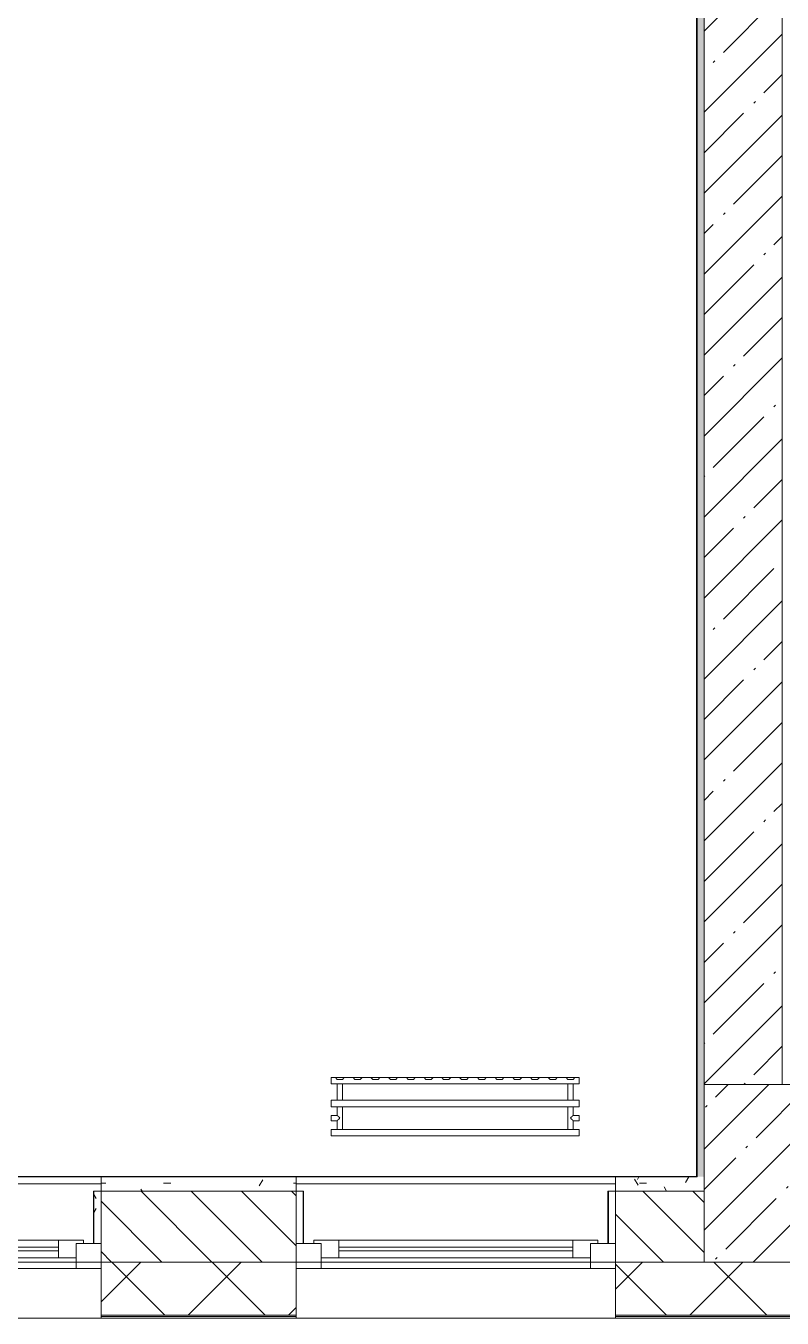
# Model space of a CAD drawing. Header units: millimetres. Extents: x -1113 to 415037, y -3642 to 354837.
# Drawn here: x 352725 to 354857, y -258 to 3382 of the extents above; entities that cross this region are included whole.
import ezdxf

# ---------------------------------------------------------------- set-up
doc = ezdxf.new("R2010")
doc.units = ezdxf.units.MM
for name, color, linetype, lineweight in [('A-FLOR', 7, 'Continuous', 9), ('A-GLAZ', 7, 'Continuous', 9), ('A-GLAZ-1', 7, 'Continuous', 5), ('A-WALL', 7, 'Continuous', 5), ('I-WALL', 7, 'Continuous', 5), ('S-COLS', 7, 'Continuous', 9), ('S-COLS-1', 7, 'Continuous', 5)]:
    doc.layers.add(name, color=color, linetype=linetype, lineweight=lineweight)
for name, color, linetype, lineweight, true_color in [('A-WALL-1', 9, 'Continuous', 5, 0x808080), ('A-WALL-FNSH-1', 9, 'Continuous', 5, 0x808080), ('M-EQPM-1', 7, 'Continuous', 9, 0xb2b2b2)]:
    doc.layers.add(name, color=color, linetype=linetype, lineweight=lineweight, true_color=true_color)
pattern_1 = [(0, (289227.4, 1e-08), (243.84, 60.96), [20.117, -162.763, 20.117, -162.763, -975.36]), (0, (289227.4, 1e-08), (243.84, 60.96), [-365.76, 20.117, -345.643, 20.117, -162.763, -426.72]), (0, (289227.4, 1e-08), (243.84, 60.96), [-914.4, 20.117, -101.803, 20.117, -284.683]), (120, (289318.84, 30.48), (-174.71291, 180.691634), [20.117, -162.763, 20.117, -162.763, -975.36]), (120, (289318.84, 30.48), (-174.71291, 180.691634), [-365.76, 20.117, -345.643, 20.117, -162.763, -426.72]), (120, (289318.84, 30.48), (-174.71291, 180.691634), [-914.4, 20.117, -101.803, 20.117, -284.683]), (240, (289349.32, 152.4), (-69.12709, -241.651634), [20.117, -162.763, 20.117, -162.763, -975.36]), (240, (289349.32, 152.4), (-69.12709, -241.651634), [-365.76, 20.117, -345.643, 20.117, -162.763, -426.72]), (240, (289349.32, 152.4), (-69.12709, -241.651634), [-914.4, 20.117, -101.803, 20.117, -284.683])]

# ---------------------------------------------------------------- blocks, each defined once
blk = doc.blocks.new('BSC_Колонна _Прямоугольная - 500х500-V523-Объем проектирования 3 этажа')
at = {"layer": 'S-COLS-1'}
h = blk.add_hatch(dxfattribs=at)
h.set_pattern_fill('FP_16', color=256, style=0, pattern_type=2)
h.set_pattern_definition([(45, (-65660, -150), (-114.04925, 114.04925), []), (45, (-65545.95, -150), (-114.04925, 114.04925), [201.613, -40.323, 6.706, -33.617])])
h.paths.add_polyline_path([(-219.2, -250), (250, -250), (250, 250), (-250, 250), (-250, -250)])
for p, q in [((250, 250), (-250, 250)), ((-250, 250), (-250, -250)), ((250, -250), (250, 250)), ((-250, -250), (250, -250))]:
    blk.add_line(p, q, dxfattribs=at)
blk = doc.blocks.new('120_Окно_СКБ_1Ст - 120_Окно_СКБ_1Ст 900х2500_h_-22445987-Объем проектирования 3 этажа')
at = {"layer": 'A-GLAZ'}
for p, q in [((-450, -127), (-450, -57)), ((-450, -57), (-380, -57)), ((-380, -57), (-380, -127)), ((380, -127), (380, -57)), ((380, -57), (450, -57)), ((450, -57), (450, -127)), ((380, -87), (-380, -87)), ((-380, -87), (-380, -127)), ((-330, -137), (-330, -87)), ((330, -137), (330, -87)), ((380, -127), (380, -87)), ((-380, -127), (-450, -127)), ((-380, -127), (-400, -127)), ((-400, -127), (-400, -137)), ((-400, -137), (400, -137)), ((400, -137), (-400, -137)), ((450, -127), (380, -127)), ((400, -127), (380, -127)), ((400, -137), (400, -127))]:
    blk.add_line(p, q, dxfattribs=at)
at = {"layer": 'A-GLAZ-1'}
for p, q in [((450, -57), (-450, -57)), ((-330, -107), (330, -107)), ((-430, -127), (-400, -127)), ((330, -117), (-330, -117)), ((400, -127), (430, -127))]:
    blk.add_line(p, q, dxfattribs=at)
blk = doc.blocks.new('120_Окно_СКБ_2Ст - 120_Окно_СКБ_2Ст 2100х2400 _мал створка справа_-22446225-Объем проектирования 3 этажа')
at = {"layer": 'A-GLAZ'}
for p, q in [((-1050, -127), (-1050, -57)), ((-1050, -57), (-980, -57)), ((-980, -57), (-980, -127)), ((150, -127), (150, -57)), ((150, -57), (220, -57)), ((220, -57), (220, -127)), ((980, -127), (980, -57)), ((980, -57), (1050, -57)), ((1050, -57), (1050, -127)), ((150, -87), (-980, -87)), ((-980, -87), (-980, -127)), ((-930, -137), (-930, -87)), ((100, -137), (100, -87)), ((150, -127), (150, -87)), ((980, -87), (220, -87)), ((220, -87), (220, -127)), ((270, -137), (270, -87)), ((930, -137), (930, -87)), ((980, -127), (980, -87)), ((-980, -127), (-1050, -127)), ((-980, -127), (-1000, -127)), ((-1000, -127), (-1000, -137)), ((-1000, -137), (170, -137)), ((170, -137), (-1000, -137)), ((220, -127), (150, -127)), ((170, -127), (150, -127)), ((170, -137), (170, -127)), ((220, -127), (200, -127)), ((200, -127), (200, -137)), ((200, -137), (1000, -137)), ((1000, -137), (200, -137)), ((1050, -127), (980, -127)), ((1000, -127), (980, -127)), ((1000, -137), (1000, -127))]:
    blk.add_line(p, q, dxfattribs=at)
at = {"layer": 'A-GLAZ-1'}
for p, q in [((1050, -57), (-1050, -57)), ((-930, -107), (100, -107)), ((270, -107), (930, -107)), ((-1030, -127), (-1000, -127)), ((100, -117), (-930, -117)), ((170, -127), (200, -127)), ((930, -117), (270, -117)), ((1000, -127), (1030, -127))]:
    blk.add_line(p, q, dxfattribs=at)
blk = doc.blocks.new('radiator_prado_classic_z_tip_30_po exemplyaru - Classic Z Тип 30-500-V666-Объем проектирования 3 этажа')
at = {"layer": 'M-EQPM-1'}
for p, q in [((0, 228), (0, 210)), ((700, 228), (0, 228)), ((0, 210), (0, 228)), ((0, 228), (12.5, 228)), ((12.5, 228), (37.5, 228)), ((37.5, 228), (12.5, 228)), ((12.5, 228), (37.5, 228)), ((12.5, 228), (17.5, 223)), ((12.5, 228), (17.5, 223)), ((32.5, 223), (17.5, 223)), ((17.5, 223), (32.5, 223)), ((32.5, 223), (37.5, 228)), ((37.5, 228), (32.5, 223)), ((37.5, 228), (62.5, 228)), ((62.5, 228), (87.5, 228)), ((87.5, 228), (62.5, 228)), ((62.5, 228), (87.5, 228)), ((62.5, 228), (67.5, 223)), ((62.5, 228), (67.5, 223)), ((82.5, 223), (67.5, 223)), ((67.5, 223), (82.5, 223)), ((82.5, 223), (87.5, 228)), ((87.5, 228), (82.5, 223)), ((87.5, 228), (112.5, 228)), ((112.5, 228), (137.5, 228)), ((137.5, 228), (112.5, 228)), ((112.5, 228), (137.5, 228)), ((112.5, 228), (117.5, 223)), ((112.5, 228), (117.5, 223)), ((132.5, 223), (117.5, 223)), ((117.5, 223), (132.5, 223)), ((132.5, 223), (137.5, 228)), ((137.5, 228), (132.5, 223)), ((137.5, 228), (162.5, 228)), ((162.5, 228), (187.5, 228)), ((187.5, 228), (162.5, 228)), ((162.5, 228), (187.5, 228)), ((162.5, 228), (167.5, 223)), ((162.5, 228), (167.5, 223)), ((182.5, 223), (167.5, 223)), ((167.5, 223), (182.5, 223)), ((182.5, 223), (187.5, 228)), ((187.5, 228), (182.5, 223)), ((187.5, 228), (212.5, 228)), ((212.5, 228), (237.5, 228)), ((237.5, 228), (212.5, 228)), ((212.5, 228), (237.5, 228)), ((212.5, 228), (217.5, 223)), ((212.5, 228), (217.5, 223)), ((232.5, 223), (217.5, 223)), ((217.5, 223), (232.5, 223)), ((232.5, 223), (237.5, 228)), ((237.5, 228), (232.5, 223)), ((237.5, 228), (262.5, 228)), ((262.5, 228), (287.5, 228)), ((287.5, 228), (262.5, 228)), ((262.5, 228), (287.5, 228)), ((262.5, 228), (267.5, 223)), ((262.5, 228), (267.5, 223)), ((282.5, 223), (267.5, 223)), ((267.5, 223), (282.5, 223)), ((282.5, 223), (287.5, 228)), ((287.5, 228), (282.5, 223)), ((287.5, 228), (312.5, 228)), ((312.5, 228), (337.5, 228)), ((337.5, 228), (312.5, 228)), ((312.5, 228), (337.5, 228)), ((312.5, 228), (317.5, 223)), ((312.5, 228), (317.5, 223)), ((332.5, 223), (317.5, 223)), ((317.5, 223), (332.5, 223)), ((332.5, 223), (337.5, 228)), ((337.5, 228), (332.5, 223)), ((337.5, 228), (362.5, 228)), ((362.5, 228), (387.5, 228)), ((387.5, 228), (362.5, 228)), ((362.5, 228), (387.5, 228)), ((362.5, 228), (367.5, 223)), ((362.5, 228), (367.5, 223)), ((382.5, 223), (367.5, 223)), ((367.5, 223), (382.5, 223)), ((382.5, 223), (387.5, 228)), ((387.5, 228), (382.5, 223)), ((387.5, 228), (412.5, 228)), ((412.5, 228), (437.5, 228)), ((437.5, 228), (412.5, 228)), ((412.5, 228), (437.5, 228)), ((412.5, 228), (417.5, 223)), ((412.5, 228), (417.5, 223)), ((432.5, 223), (417.5, 223)), ((417.5, 223), (432.5, 223)), ((432.5, 223), (437.5, 228)), ((437.5, 228), (432.5, 223)), ((437.5, 228), (462.5, 228)), ((462.5, 228), (487.5, 228)), ((487.5, 228), (462.5, 228)), ((462.5, 228), (487.5, 228)), ((462.5, 228), (467.5, 223)), ((462.5, 228), (467.5, 223)), ((482.5, 223), (467.5, 223)), ((467.5, 223), (482.5, 223)), ((482.5, 223), (487.5, 228)), ((487.5, 228), (482.5, 223)), ((487.5, 228), (512.5, 228)), ((512.5, 228), (537.5, 228)), ((537.5, 228), (512.5, 228)), ((512.5, 228), (537.5, 228)), ((512.5, 228), (517.5, 223)), ((512.5, 228), (517.5, 223)), ((532.5, 223), (517.5, 223)), ((517.5, 223), (532.5, 223)), ((532.5, 223), (537.5, 228)), ((537.5, 228), (532.5, 223)), ((538.6, 228), (562.5, 228)), ((562.5, 228), (587.5, 228)), ((587.5, 228), (562.5, 228)), ((562.5, 228), (587.5, 228)), ((562.5, 228), (567.5, 223)), ((562.5, 228), (567.5, 223)), ((582.5, 223), (567.5, 223)), ((567.5, 223), (582.5, 223)), ((582.5, 223), (587.5, 228)), ((587.5, 228), (582.5, 223)), ((587.5, 228), (612.5, 228)), ((612.5, 228), (637.5, 228)), ((637.5, 228), (612.5, 228)), ((612.5, 228), (637.5, 228)), ((612.5, 228), (617.5, 223)), ((617.5, 223), (612.5, 228)), ((632.5, 223), (617.5, 223)), ((617.5, 223), (632.5, 223)), ((632.5, 223), (637.5, 228)), ((637.5, 228), (632.5, 223)), ((637.5, 228), (662.5, 228)), ((662.5, 228), (687.5, 228)), ((687.5, 228), (662.5, 228)), ((662.5, 228), (687.5, 228)), ((662.5, 228), (667.5, 223)), ((662.5, 228), (667.5, 223)), ((682.5, 223), (667.5, 223)), ((667.5, 223), (682.5, 223)), ((682.5, 223), (687.5, 228)), ((687.5, 228), (682.5, 223)), ((687.5, 228), (700, 228)), ((700, 210), (700, 228)), ((700, 228), (700, 210)), ((0, 210), (700, 210)), ((17.8, 210), (0, 210)), ((17.5, 210), (17.5, 164)), ((17.5, 210), (17.5, 164)), ((17.8, 210), (17.5, 210)), ((17.5, 210), (17.8, 210)), ((17.8, 210), (17.5, 210)), ((17.5, 210), (17.8, 210)), ((18.5, 210), (17.8, 210)), ((17.8, 210), (32.2, 210)), ((32.2, 210), (17.8, 210)), ((17.8, 210), (31.5, 210)), ((19.7, 210), (18.5, 210)), ((25, 210), (19.7, 210)), ((26.9, 210), (25, 210)), ((30.3, 210), (26.9, 210)), ((32.2, 210), (30.3, 210)), ((31.5, 210), (32.5, 210)), ((32.5, 210), (32.2, 210)), ((32.2, 210), (32.5, 210)), ((32.5, 210), (32.2, 210)), ((667.8, 210), (32.2, 210)), ((32.5, 164), (32.5, 210)), ((32.5, 164), (32.5, 210)), ((667.5, 210), (667.5, 164)), ((667.5, 210), (667.5, 164)), ((667.8, 210), (667.5, 210)), ((667.5, 210), (669.7, 210)), ((667.8, 210), (667.5, 210)), ((667.5, 210), (667.8, 210)), ((682.2, 210), (667.8, 210)), ((669.7, 210), (667.8, 210)), ((667.8, 210), (682.2, 210)), ((669.7, 210), (682.5, 210)), ((671.2, 210), (669.7, 210)), ((673.1, 210), (671.2, 210)), ((675, 210), (673.1, 210)), ((676.9, 210), (675, 210)), ((678.7, 210), (676.9, 210)), ((680.3, 210), (678.7, 210)), ((681.5, 210), (680.3, 210)), ((682.2, 210), (681.5, 210)), ((682.5, 210), (682.2, 210)), ((682.5, 210), (682.2, 210)), ((682.2, 210), (682.5, 210)), ((700, 210), (682.2, 210)), ((682.5, 164), (682.5, 210)), ((682.5, 164), (682.5, 210)), ((700, 164), (0, 164)), ((0, 164), (0, 146)), ((0, 146), (0, 164)), ((0, 164), (17.8, 164)), ((0, 146), (700, 146)), ((18.5, 146), (0, 146)), ((17.8, 164), (17.5, 164)), ((17.5, 164), (17.8, 164)), ((17.8, 164), (17.5, 164)), ((17.5, 164), (19.7, 164)), ((17.5, 146), (17.5, 121.5)), ((17.5, 146), (17.5, 121.5)), ((17.5, 146), (18.5, 146)), ((18.5, 146), (17.5, 146)), ((17.5, 146), (18.5, 146)), ((23.1, 146), (17.5, 146)), ((21.2, 164), (17.8, 164)), ((17.8, 164), (32.2, 164)), ((32.2, 164), (17.8, 164)), ((18.5, 146), (19.7, 146)), ((32.2, 146), (18.5, 146)), ((18.5, 146), (32.2, 146)), ((19.7, 164), (32.5, 164)), ((19.7, 146), (21.2, 146)), ((23.1, 164), (21.2, 164)), ((21.2, 146), (23.1, 146)), ((25, 164), (23.1, 164)), ((23.1, 146), (32.2, 146)), ((32.5, 146), (23.1, 146)), ((26.9, 164), (25, 164)), ((28.7, 164), (26.9, 164)), ((30.3, 164), (28.7, 164)), ((31.5, 164), (30.3, 164)), ((32.2, 164), (31.5, 164)), ((32.5, 164), (32.2, 164)), ((32.2, 164), (32.5, 164)), ((32.5, 164), (32.2, 164)), ((32.2, 164), (667.8, 164)), ((32.2, 146), (32.5, 146)), ((32.5, 146), (32.2, 146)), ((32.2, 146), (32.5, 146)), ((667.8, 146), (32.2, 146)), ((32.5, 82), (32.5, 146)), ((32.5, 82), (32.5, 146)), ((667.8, 164), (667.5, 164)), ((667.5, 164), (667.8, 164)), ((667.8, 164), (667.5, 164)), ((667.5, 164), (667.8, 164)), ((667.5, 146), (667.5, 82)), ((667.5, 146), (667.5, 82)), ((667.5, 146), (667.8, 146)), ((667.8, 146), (667.5, 146)), ((667.5, 146), (667.8, 146)), ((667.8, 146), (667.5, 146)), ((682.2, 164), (667.8, 164)), ((667.8, 164), (668.5, 164)), ((681.5, 164), (667.8, 164)), ((667.8, 164), (682.2, 164)), ((667.8, 146), (681.5, 146)), ((668.5, 146), (667.8, 146)), ((667.8, 146), (680.3, 146)), ((681.5, 146), (667.8, 146)), ((668.5, 164), (669.7, 164)), ((669.7, 146), (668.5, 146)), ((669.7, 164), (671.2, 164)), ((671.2, 146), (669.7, 146)), ((671.2, 164), (673.1, 164)), ((673.1, 146), (671.2, 146)), ((673.1, 164), (675, 164)), ((675, 146), (673.1, 146)), ((675, 164), (681.5, 164)), ((676.9, 146), (675, 146)), ((678.7, 146), (676.9, 146)), ((680.3, 146), (678.7, 146)), ((681.5, 146), (680.3, 146)), ((680.3, 146), (681.5, 146)), ((681.5, 164), (682.2, 164)), ((682.2, 164), (681.5, 164)), ((681.5, 146), (682.5, 146)), ((682.2, 146), (681.5, 146)), ((681.5, 146), (682.2, 146)), ((682.2, 146), (681.5, 146)), ((700, 146), (681.5, 146)), ((682.5, 164), (682.2, 164)), ((682.2, 164), (682.5, 164)), ((682.5, 164), (682.2, 164)), ((682.2, 164), (682.5, 164)), ((682.2, 164), (700, 164)), ((682.5, 146), (682.2, 146)), ((682.2, 146), (682.5, 146)), ((682.5, 146), (682.2, 146)), ((682.5, 121.5), (682.5, 146)), ((682.5, 121.5), (682.5, 146)), ((700, 146), (700, 164)), ((700, 164), (700, 146)), ((17.5, 121.5), (0, 121.5)), ((17.5, 121.5), (0, 121.5)), ((0, 121.5), (0, 120.5)), ((0, 106.5), (0, 121.5)), ((0, 120.5), (0, 115.9)), ((0, 120.5), (0, 119.3)), ((0, 114), (0, 120.5)), ((0, 120.5), (0, 120.5)), ((0, 119.3), (0, 117.8)), ((0, 117.8), (0, 114)), ((0, 115.9), (0, 112.1)), ((0, 114), (0, 110.3)), ((0, 107.5), (0, 114)), ((0, 112.1), (0, 108.7)), ((0, 110.3), (0, 108.7)), ((700, 121.5), (682.5, 121.5)), ((700, 121.5), (682.5, 121.5)), ((700, 121.5), (700, 106.5)), ((700, 120.5), (700, 121.5)), ((700, 121.5), (700, 120.5)), ((700, 120.5), (700, 121.5)), ((700, 119.3), (700, 120.5)), ((700, 120.5), (700, 112.1)), ((700, 107.5), (700, 120.5)), ((700, 107.5), (700, 119.3)), ((700, 112.1), (700, 107.5)), ((0, 108.7), (0, 107.5)), ((0, 108.7), (0, 107.5)), ((0, 107.5), (0, 106.5)), ((0, 107.5), (0, 107.5)), ((0, 106.5), (17.5, 106.5)), ((0, 106.5), (17.5, 106.5)), ((700, 82), (0, 82)), ((0, 82), (0, 64)), ((0, 64), (0, 82)), ((0, 82), (18.5, 82)), ((17.5, 106.5), (17.5, 82)), ((17.5, 106.5), (17.5, 82)), ((18.5, 82), (17.5, 82)), ((17.5, 82), (18.5, 82)), ((18.5, 82), (17.5, 82)), ((17.5, 82), (30.3, 82)), ((19.7, 82), (18.5, 82)), ((18.5, 82), (32.2, 82)), ((32.2, 82), (18.5, 82)), ((21.2, 82), (19.7, 82)), ((32.2, 82), (21.2, 82)), ((30.3, 82), (32.5, 82)), ((32.5, 82), (32.2, 82)), ((32.2, 82), (32.5, 82)), ((32.5, 82), (32.2, 82)), ((32.2, 82), (667.8, 82)), ((667.8, 82), (667.5, 82)), ((667.5, 82), (667.8, 82)), ((667.8, 82), (667.5, 82)), ((667.5, 82), (667.8, 82)), ((681.5, 82), (667.8, 82)), ((667.8, 82), (668.5, 82)), ((681.5, 82), (667.8, 82)), ((667.8, 82), (681.5, 82)), ((668.5, 82), (669.7, 82)), ((669.7, 82), (671.2, 82)), ((671.2, 82), (673.1, 82)), ((673.1, 82), (675, 82)), ((675, 82), (676.9, 82)), ((676.9, 82), (678.7, 82)), ((678.7, 82), (680.3, 82)), ((680.3, 82), (681.5, 82)), ((682.5, 82), (681.5, 82)), ((681.5, 82), (682.2, 82)), ((682.5, 82), (681.5, 82)), ((681.5, 82), (682.5, 82)), ((681.5, 82), (700, 82)), ((682.2, 82), (682.5, 82)), ((682.5, 82), (682.5, 106.5)), ((682.5, 106.5), (700, 106.5)), ((682.5, 82), (682.5, 106.5)), ((682.5, 106.5), (700, 106.5)), ((700, 106.5), (700, 107.5)), ((700, 107.5), (700, 106.5)), ((700, 106.5), (700, 107.5)), ((700, 64), (700, 82)), ((700, 82), (700, 64)), ((700, 64), (0, 64)), ((0, 64), (700, 64))]:
    blk.add_line(p, q, dxfattribs=at)
for points, knots in [([(18.5, 120.5), (18.4, 120.6), (18.3, 120.7), (18.1, 120.9), (17.9, 121.1), (17.8, 121.2), (17.7, 121.3), (17.5, 121.5), (17.5, 121.5), (17.5, 121.5)], [0.7142857, 0.7142857, 0.7142857, 0.7142857, 0.75, 0.7857143, 0.8214286, 0.8571429, 0.8928571, 0.9285714, 1, 1, 1, 1]), ([(17.5, 121.5), (17.5, 121.5), (17.5, 121.5), (17.7, 121.3), (17.8, 121.2), (17.9, 121.1), (18.1, 120.9), (18.3, 120.7), (18.4, 120.6), (18.5, 120.5)], [0, 0, 0, 0, 0.0714286, 0.1071429, 0.1428571, 0.1785714, 0.2142857, 0.25, 0.2857143, 0.2857143, 0.2857143, 0.2857143]), ([(17.5, 121.5), (17.5, 121.5), (17.5, 121.5), (17.7, 121.3), (17.8, 121.2), (17.9, 121.1), (18.1, 120.9), (18.3, 120.7), (18.4, 120.6), (18.5, 120.5)], [0, 0, 0, 0, 0.0714286, 0.1071429, 0.1428571, 0.1785714, 0.2142857, 0.25, 0.2857143, 0.2857143, 0.2857143, 0.2857143]), ([(25, 114), (24.5, 114.5), (23.6, 115.4), (22.4, 116.6), (21.6, 117.4), (21.1, 117.9), (20.8, 118.2), (20.5, 118.5), (20.2, 118.8), (19.8, 119.1), (19.6, 119.4), (19.3, 119.7), (19, 120), (18.7, 120.3), (18.5, 120.5), (18.3, 120.7), (18.1, 120.9), (17.9, 121.1), (17.8, 121.2), (17.7, 121.3), (17.5, 121.5), (17.5, 121.5), (17.5, 121.5)], [0, 0, 0, 0, 0.142857, 0.285714, 0.357143, 0.392857, 0.428571, 0.464286, 0.5, 0.535714, 0.571429, 0.607143, 0.642857, 0.678571, 0.714286, 0.75, 0.785714, 0.821429, 0.857143, 0.892857, 0.928571, 1, 1, 1, 1]), ([(17.5, 106.5), (17.5, 106.5), (17.5, 106.5), (17.7, 106.7), (17.8, 106.8), (17.9, 106.9), (18.1, 107.1), (18.3, 107.3), (18.5, 107.5), (18.7, 107.7), (19, 108), (19.3, 108.3), (19.6, 108.6), (19.8, 108.9), (20.3, 109.3), (20.7, 109.7), (21.1, 110.1), (21.6, 110.6), (22.4, 111.4), (23.6, 112.6), (24.5, 113.5), (25, 114)], [0, 0, 0, 0, 0.071429, 0.107143, 0.142857, 0.178571, 0.214286, 0.25, 0.285714, 0.321429, 0.357143, 0.392857, 0.428571, 0.464286, 0.5, 0.571429, 0.607143, 0.642857, 0.714286, 0.857143, 1, 1, 1, 1]), ([(22.1, 116.9), (21.9, 117.1), (21.6, 117.4), (21.1, 117.9), (20.8, 118.2), (20.5, 118.5), (20.2, 118.8), (19.9, 119.2), (19.7, 119.3), (19.6, 119.4)], [0.2857143, 0.2857143, 0.2857143, 0.2857143, 0.3571429, 0.3928571, 0.4285714, 0.4642857, 0.5, 0.5357143, 0.5714286, 0.5714286, 0.5714286, 0.5714286]), ([(19.6, 119.4), (19.7, 119.3), (19.9, 119.2), (20.3, 118.7), (20.7, 118.3), (21.1, 117.9), (21.6, 117.4), (21.9, 117.1), (22.1, 116.9)], [0.4285714, 0.4285714, 0.4285714, 0.4285714, 0.4642857, 0.5, 0.5714286, 0.6071429, 0.6428571, 0.7142857, 0.7142857, 0.7142857, 0.7142857]), ([(19.6, 119.4), (19.7, 119.3), (19.8, 119.1), (20.3, 118.7), (20.7, 118.3), (21.1, 117.9), (21.6, 117.4), (21.9, 117.1), (22.1, 116.9)], [0.4285714, 0.4285714, 0.4285714, 0.4285714, 0.4642857, 0.5, 0.5714286, 0.6071429, 0.6428571, 0.7142857, 0.7142857, 0.7142857, 0.7142857]), ([(19.6, 108.6), (19.7, 108.7), (19.9, 108.8), (20.3, 109.3), (20.7, 109.7), (21.1, 110.1), (21.6, 110.6), (21.9, 110.9), (22.1, 111.1)], [0.4285714, 0.4285714, 0.4285714, 0.4285714, 0.4642857, 0.5, 0.5714286, 0.6071429, 0.6428571, 0.7142857, 0.7142857, 0.7142857, 0.7142857]), ([(22.1, 111.1), (21.9, 110.9), (21.6, 110.6), (21.1, 110.1), (20.8, 109.8), (20.5, 109.5), (20.2, 109.2), (19.9, 108.8), (19.7, 108.7), (19.6, 108.6)], [0.2857143, 0.2857143, 0.2857143, 0.2857143, 0.3571429, 0.3928571, 0.4285714, 0.4642857, 0.5, 0.5357143, 0.5714286, 0.5714286, 0.5714286, 0.5714286]), ([(22.1, 111.1), (21.9, 110.9), (21.6, 110.6), (21.1, 110.1), (20.8, 109.8), (20.5, 109.5), (20.2, 109.2), (19.8, 108.9), (19.7, 108.7), (19.6, 108.6)], [0.2857143, 0.2857143, 0.2857143, 0.2857143, 0.3571429, 0.3928571, 0.4285714, 0.4642857, 0.5, 0.5357143, 0.5714286, 0.5714286, 0.5714286, 0.5714286]), ([(675, 114), (675.5, 114.5), (676.4, 115.4), (677.6, 116.6), (678.4, 117.4), (678.9, 117.9), (679.2, 118.2), (679.5, 118.5), (679.8, 118.8), (680.1, 119.2), (680.4, 119.4), (680.7, 119.7), (681, 120), (681.3, 120.3), (681.5, 120.5), (681.7, 120.7), (681.9, 120.9), (682.1, 121.1), (682.2, 121.2), (682.3, 121.3), (682.5, 121.5), (682.5, 121.5), (682.5, 121.5)], [0, 0, 0, 0, 0.142857, 0.285714, 0.357143, 0.392857, 0.428571, 0.464286, 0.5, 0.535714, 0.571429, 0.607143, 0.642857, 0.678571, 0.714286, 0.75, 0.785714, 0.821429, 0.857143, 0.892857, 0.928571, 1, 1, 1, 1]), ([(682.5, 106.5), (682.5, 106.5), (682.5, 106.5), (682.3, 106.7), (682.2, 106.8), (682.1, 106.9), (681.9, 107.1), (681.7, 107.3), (681.5, 107.5), (681.3, 107.7), (681, 108), (680.7, 108.3), (680.4, 108.6), (680.1, 108.8), (679.7, 109.3), (679.3, 109.7), (678.9, 110.1), (678.4, 110.6), (677.6, 111.4), (676.4, 112.6), (675.5, 113.5), (675, 114)], [0, 0, 0, 0, 0.071429, 0.107143, 0.142857, 0.178571, 0.214286, 0.25, 0.285714, 0.321429, 0.357143, 0.392857, 0.428571, 0.464286, 0.5, 0.571429, 0.607143, 0.642857, 0.714286, 0.857143, 1, 1, 1, 1]), ([(680.4, 119.4), (680.3, 119.3), (680.1, 119.2), (679.7, 118.7), (679.3, 118.3), (678.9, 117.9), (678.4, 117.4), (678.1, 117.1), (677.9, 116.9)], [0.4285714, 0.4285714, 0.4285714, 0.4285714, 0.4642857, 0.5, 0.5714286, 0.6071429, 0.6428571, 0.7142857, 0.7142857, 0.7142857, 0.7142857]), ([(680.4, 119.4), (680.3, 119.3), (680.1, 119.2), (679.7, 118.7), (679.3, 118.3), (678.9, 117.9), (678.4, 117.4), (678.1, 117.1), (677.9, 116.9)], [0.4285714, 0.4285714, 0.4285714, 0.4285714, 0.4642857, 0.5, 0.5714286, 0.6071429, 0.6428571, 0.7142857, 0.7142857, 0.7142857, 0.7142857]), ([(677.9, 116.9), (678.1, 117.1), (678.4, 117.4), (678.9, 117.9), (679.2, 118.2), (679.5, 118.5), (679.8, 118.8), (680.1, 119.2), (680.3, 119.3), (680.4, 119.4)], [0.2857143, 0.2857143, 0.2857143, 0.2857143, 0.3571429, 0.3928571, 0.4285714, 0.4642857, 0.5, 0.5357143, 0.5714286, 0.5714286, 0.5714286, 0.5714286]), ([(677.9, 111.1), (678.1, 110.9), (678.4, 110.6), (678.9, 110.1), (679.2, 109.8), (679.5, 109.5), (679.8, 109.2), (680.1, 108.8), (680.3, 108.7), (680.4, 108.6)], [0.2857143, 0.2857143, 0.2857143, 0.2857143, 0.3571429, 0.3928571, 0.4285714, 0.4642857, 0.5, 0.5357143, 0.5714286, 0.5714286, 0.5714286, 0.5714286]), ([(677.9, 111.1), (678.1, 110.9), (678.4, 110.6), (678.9, 110.1), (679.2, 109.8), (679.5, 109.5), (679.8, 109.2), (680.1, 108.8), (680.3, 108.7), (680.4, 108.6)], [0.2857143, 0.2857143, 0.2857143, 0.2857143, 0.3571429, 0.3928571, 0.4285714, 0.4642857, 0.5, 0.5357143, 0.5714286, 0.5714286, 0.5714286, 0.5714286]), ([(680.4, 108.6), (680.3, 108.7), (680.1, 108.8), (679.7, 109.3), (679.3, 109.7), (678.9, 110.1), (678.4, 110.6), (678.1, 110.9), (677.9, 111.1)], [0.4285714, 0.4285714, 0.4285714, 0.4285714, 0.4642857, 0.5, 0.5714286, 0.6071429, 0.6428571, 0.7142857, 0.7142857, 0.7142857, 0.7142857]), ([(682.5, 121.5), (682.5, 121.5), (682.5, 121.5), (682.3, 121.3), (682.2, 121.2), (682.1, 121.1), (681.9, 120.9), (681.7, 120.7), (681.6, 120.6), (681.5, 120.5)], [0, 0, 0, 0, 0.0714286, 0.1071429, 0.1428571, 0.1785714, 0.2142857, 0.25, 0.2857143, 0.2857143, 0.2857143, 0.2857143]), ([(682.5, 121.5), (682.5, 121.5), (682.5, 121.5), (682.3, 121.3), (682.2, 121.2), (682.1, 121.1), (681.9, 120.9), (681.7, 120.7), (681.6, 120.6), (681.5, 120.5)], [0, 0, 0, 0, 0.0714286, 0.1071429, 0.1428571, 0.1785714, 0.2142857, 0.25, 0.2857143, 0.2857143, 0.2857143, 0.2857143]), ([(681.5, 120.5), (681.6, 120.6), (681.7, 120.7), (681.9, 120.9), (682.1, 121.1), (682.2, 121.2), (682.3, 121.3), (682.5, 121.5), (682.5, 121.5), (682.5, 121.5)], [0.7142857, 0.7142857, 0.7142857, 0.7142857, 0.75, 0.7857143, 0.8214286, 0.8571429, 0.8928571, 0.9285714, 1, 1, 1, 1]), ([(17.5, 106.5), (17.5, 106.5), (17.5, 106.5), (17.7, 106.7), (17.8, 106.8), (17.9, 106.9), (18.1, 107.1), (18.3, 107.3), (18.4, 107.4), (18.5, 107.5)], [0, 0, 0, 0, 0.0714286, 0.1071429, 0.1428571, 0.1785714, 0.2142857, 0.25, 0.2857143, 0.2857143, 0.2857143, 0.2857143]), ([(18.5, 107.5), (18.4, 107.4), (18.3, 107.3), (18.1, 107.1), (17.9, 106.9), (17.8, 106.8), (17.7, 106.7), (17.5, 106.5), (17.5, 106.5), (17.5, 106.5)], [0.7142857, 0.7142857, 0.7142857, 0.7142857, 0.75, 0.7857143, 0.8214286, 0.8571429, 0.8928571, 0.9285714, 1, 1, 1, 1]), ([(18.5, 107.5), (18.4, 107.4), (18.3, 107.3), (18.1, 107.1), (17.9, 106.9), (17.8, 106.8), (17.7, 106.7), (17.5, 106.5), (17.5, 106.5), (17.5, 106.5)], [0.7142857, 0.7142857, 0.7142857, 0.7142857, 0.75, 0.7857143, 0.8214286, 0.8571429, 0.8928571, 0.9285714, 1, 1, 1, 1]), ([(681.5, 107.5), (681.6, 107.4), (681.7, 107.3), (681.9, 107.1), (682.1, 106.9), (682.2, 106.8), (682.3, 106.7), (682.5, 106.5), (682.5, 106.5), (682.5, 106.5)], [0.7142857, 0.7142857, 0.7142857, 0.7142857, 0.75, 0.7857143, 0.8214286, 0.8571429, 0.8928571, 0.9285714, 1, 1, 1, 1]), ([(681.5, 107.5), (681.6, 107.4), (681.7, 107.3), (681.9, 107.1), (682.1, 106.9), (682.2, 106.8), (682.3, 106.7), (682.5, 106.5), (682.5, 106.5), (682.5, 106.5)], [0.7142857, 0.7142857, 0.7142857, 0.7142857, 0.75, 0.7857143, 0.8214286, 0.8571429, 0.8928571, 0.9285714, 1, 1, 1, 1]), ([(682.5, 106.5), (682.5, 106.5), (682.5, 106.5), (682.3, 106.7), (682.2, 106.8), (682.1, 106.9), (681.9, 107.1), (681.7, 107.3), (681.6, 107.4), (681.5, 107.5)], [0, 0, 0, 0, 0.0714286, 0.1071429, 0.1428571, 0.1785714, 0.2142857, 0.25, 0.2857143, 0.2857143, 0.2857143, 0.2857143])]:
    blk.add_open_spline(points, degree=3, knots=knots, dxfattribs=at)
for points in [[(19.6, 119.4), (19.5, 119.5), (19.3, 119.7), (19, 120), (18.7, 120.3), (18.6, 120.4), (18.5, 120.5)], [(18.5, 120.5), (18.6, 120.4), (18.7, 120.3), (19, 120), (19.3, 119.7), (19.5, 119.5), (19.6, 119.4)], [(18.5, 120.5), (18.6, 120.4), (18.7, 120.3), (19, 120), (19.3, 119.7), (19.5, 119.5), (19.6, 119.4)], [(25, 114), (24.5, 114.5), (23.6, 115.4), (22.6, 116.4), (22.1, 116.9)], [(22.1, 116.9), (22.6, 116.4), (23.6, 115.4), (24.5, 114.5), (25, 114)], [(22.1, 116.9), (22.6, 116.4), (23.6, 115.4), (24.5, 114.5), (25, 114)], [(22.1, 111.1), (22.6, 111.6), (23.6, 112.6), (24.5, 113.5), (25, 114)], [(25, 114), (24.5, 113.5), (23.6, 112.6), (22.6, 111.6), (22.1, 111.1)], [(23.6, 112.6), (23.1, 112.1), (22.6, 111.6), (22.1, 111.1)], [(25, 114), (24.5, 113.5), (24, 113), (23.6, 112.6)], [(677.9, 116.9), (677.4, 116.4), (676.4, 115.4), (675.5, 114.5), (675, 114)], [(676.4, 115.4), (676, 115), (675.5, 114.5), (675, 114)], [(675, 114), (675.5, 114.5), (676, 115), (676.4, 115.4)], [(675, 114), (675.5, 113.5), (676.4, 112.6), (677.4, 111.6), (677.9, 111.1)], [(675, 114), (675.5, 113.5), (676.4, 112.6), (677.4, 111.6), (677.9, 111.1)], [(677.9, 111.1), (677.4, 111.6), (676.4, 112.6), (675.5, 113.5), (675, 114)], [(677.9, 116.9), (677.4, 116.4), (676.9, 115.9), (676.4, 115.4)], [(676.4, 115.4), (676.9, 115.9), (677.4, 116.4), (677.9, 116.9)], [(681.5, 120.5), (681.4, 120.4), (681.3, 120.3), (681, 120), (680.7, 119.7), (680.5, 119.5), (680.4, 119.4)], [(681.5, 120.5), (681.4, 120.4), (681.3, 120.3), (681, 120), (680.7, 119.7), (680.5, 119.5), (680.4, 119.4)], [(680.4, 119.4), (680.5, 119.5), (680.7, 119.7), (681, 120), (681.3, 120.3), (681.4, 120.4), (681.5, 120.5)], [(18.5, 107.5), (18.6, 107.6), (18.7, 107.7), (19, 108), (19.3, 108.3), (19.5, 108.5), (19.6, 108.6)], [(19.6, 108.6), (19.5, 108.5), (19.3, 108.3), (19, 108), (18.7, 107.7), (18.6, 107.6), (18.5, 107.5)], [(19.6, 108.6), (19.5, 108.5), (19.3, 108.3), (19, 108), (18.7, 107.7), (18.6, 107.6), (18.5, 107.5)], [(680.4, 108.6), (680.5, 108.5), (680.7, 108.3), (681, 108), (681.3, 107.7), (681.4, 107.6), (681.5, 107.5)], [(680.4, 108.6), (680.5, 108.5), (680.7, 108.3), (681, 108), (681.3, 107.7), (681.4, 107.6), (681.5, 107.5)], [(681.5, 107.5), (681.4, 107.6), (681.3, 107.7), (681, 108), (680.7, 108.3), (680.5, 108.5), (680.4, 108.6)]]:
    blk.add_open_spline(points, degree=3, dxfattribs=at)

msp = doc.modelspace()

# ---------------------------------------------------------------- hatches: boundary and pattern name
at = {"layer": 'A-WALL'}
h = msp.add_hatch(dxfattribs=at)
h.set_pattern_fill('FP_2', color=256, style=0, pattern_type=2)
h.set_pattern_definition([(135, (289227.4, 1e-08), (-70.71068, -70.71068), [])])
h.paths.add_polyline_path([(354546.2, -100), (354637.4, -100), (354637.4, 100), (354387.4, 100), (354387.4, -100), (354528.3, -100)])
h.paths.add_polyline_path([(341887.4, -100), (341886.8, 100), (341637.4, 100), (341637.4, -100), (341886.8, -100)])
h.paths.add_polyline_path([(340237.4, -100), (340237.4, 100), (339487.4, 100), (339487.4, -100), (339983.2, -100)])
h.paths.add_polyline_path([(343987.4, -100), (344737.4, -100), (344737.4, 100), (343987.4, 100)])
h.paths.add_polyline_path([(352937.4, -100), (353487.4, -100), (353487.4, 100), (352937.4, 100)])
h.paths.add_polyline_path([(350837.4, -100), (350837.4, 100), (350637.4, 100), (350637.4, -100)])
h.paths.add_polyline_path([(330987.4, -100), (330987.4, 100), (330367.4, 100), (330367.4, -100)])
h.paths.add_polyline_path([(332137.4, -100), (332137.4, 100), (331887.4, 100), (331887.4, -100)])
h.paths.add_polyline_path([(347037.4, -100), (347037.4, 100), (346137.4, 100), (346137.4, -100), (346509.9, -100)])
h.paths.add_polyline_path([(332637.4, -100), (333537.4, -100), (333537.4, 100), (332637.4, 100), (332637.4, 94.8)])
h.paths.add_polyline_path([(337137.4, -100), (337387.4, -100), (337387.4, 100), (337137.4, 100)])
h.paths.add_polyline_path([(327767.4, -100), (327767.4, 100), (327717.4, 100), (327717.4, -100)])
h.paths.add_polyline_path([(327217.4, -100), (327217.4, 100), (326650.4, 100), (326650.4, -100), (326929.9, -100)])
h.paths.add_polyline_path([(325197.4, -100), (325750.4, -100), (325750.4, 100), (325197.4, 100), (325197.4, -48)])
h.paths.add_polyline_path([(315637.1, -100), (315637.1, 100), (315387.4, 100), (315387.4, -100)])
h.paths.add_polyline_path([(308587.4, -100), (309937.4, -100), (309937.4, 100), (308587.4, 100), (308587.4, -13.9)])
h.paths.add_polyline_path([(311737.4, -100), (311937.4, -100), (311937.4, 100), (311737.4, 100), (311737.4, -91.9)])
h.paths.add_polyline_path([(319037.1, -100), (319210.2, -100), (319210.2, 100), (319037.1, 100), (319037.1, -70.1)])
h.paths.add_polyline_path([(320110.2, -100), (321337.4, -100), (321337.4, 100), (320110.2, 100), (320110.2, -45.7)])
h.paths.add_polyline_path([(323097.4, -100), (323097.4, 100), (322837.4, 100), (322837.4, -100), (322857.4, -100)])
h.paths.add_polyline_path([(314787.4, -100), (314787.4, 100), (314037.4, 100), (314037.4, -100)])
h.paths.add_polyline_path([(311137.4, -100), (311137.4, 100), (310837.4, 100), (310837.4, -100)])
h.paths.add_polyline_path([(304087.4, -100), (304837.4, -100), (304837.4, 100), (304087.4, 100)])
h.paths.add_polyline_path([(305887.4, -100), (305887.4, 100), (305737.4, 100), (305737.4, -100)])
h.paths.add_polyline_path([(299587.1, -100), (300337.4, -100), (300337.4, 100), (299587.1, 100)])
h.paths.add_polyline_path([(301367.4, -100), (301387.4, -100), (301387.4, 100), (301237.4, 100), (301237.4, -100)])
h.paths.add_polyline_path([(296472.2, -100), (296887.4, -100), (296887.4, 100), (296057.4, 100), (296057.4, -100)])
h = msp.add_hatch(dxfattribs=at)
h.set_pattern_fill('FP_24', color=256, style=0, pattern_type=2)
h.set_pattern_definition([(45, (289227.4, 1e-08), (-141.42136, 141.42136), []), (135, (289227.4, 1e-08), (-141.42136, -141.42136), [])])
h.paths.add_polyline_path([(364707.4, -250), (364927.4, -250), (364927.4, -100), (360787.4, -100), (360787.4, -250), (363157.4, -250)])
h.paths.add_polyline_path([(359835.1, -250), (359887.4, -250), (359887.4, -100), (356287.4, -100), (356287.4, -250), (359563.2, -250)])
h.paths.add_polyline_path([(355137.4, -250), (355387.4, -250), (355387.4, -100), (354387.4, -100), (354387.4, -250), (354668.2, -250)])
h.paths.add_polyline_path([(352937.4, -250), (353487.4, -250), (353487.4, -100), (352937.4, -100), (352937.4, -118)])
h.paths.add_polyline_path([(350637.4, -250), (350837.4, -250), (350837.4, -100), (350137.4, -100), (350137.4, -250)])
h.paths.add_polyline_path([(346509.9, -250), (347037.4, -250), (347037.4, -100), (345854.5, -100), (345854.5, -250), (346137.4, -250)])
at = {"layer": 'I-WALL'}
h = msp.add_hatch(dxfattribs=at)
h.set_pattern_fill('FP_1', color=256, style=0, pattern_type=2)
h.set_pattern_definition([(45, (289227.4, 1e-08), (-114.04925, 114.04925), []), (45, (289341.45, 1e-08), (-114.04925, 114.04925), [201.612, -40.322, 6.706, -33.617])])
h.paths.add_polyline_path([(354637.4, 400), (354857.4, 400), (354857.4, 7400), (354637.4, 7400), (354637.4, 797.2)])
h = msp.add_hatch(dxfattribs=at)
h.set_pattern_fill('FP_191', color=256, style=0, pattern_type=2)
h.set_pattern_definition(pattern_1)
h.paths.add_polyline_path([(354637.4, 140), (354637.4, 7070), (354617.4, 7049), (354617.4, 141)])
h.paths.add_polyline_path([(354617.4, 7050), (354637.4, 7070), (354617.4, 7070), (354617.4, 7053.9)])
h = msp.add_hatch(dxfattribs=at)
h.set_pattern_fill('FP_191', color=256, style=0, pattern_type=2)
h.set_pattern_definition(pattern_1)
h.paths.add_polyline_path([(354617.4, 100), (354637.4, 100), (354637.4, 140), (354387.4, 140), (354387.4, 100)])
h.paths.add_polyline_path([(350657.4, 100), (350837.4, 100), (350837.4, 140), (350657.4, 140), (350657.4, 108)])
h.paths.add_polyline_path([(353487.4, 100), (353487.4, 140), (352937.4, 140), (352937.4, 100)])
h = msp.add_hatch(dxfattribs=at)
h.set_pattern_fill('FP_191', color=256, style=0, pattern_type=2)
h.set_pattern_definition(pattern_1)
h.paths.add_polyline_path([(352917.4, -48), (352937.4, -48), (352937.4, 100), (352917.4, 98.5), (352917.4, -38)])
h = msp.add_hatch(dxfattribs=at)
h.set_pattern_fill('FP_191', color=256, style=0, pattern_type=2)
h.set_pattern_definition(pattern_1)
h.paths.add_polyline_path([(354387.4, -48), (354387.4, 100), (354367.4, 100), (354367.4, -48)])

# ---------------------------------------------------------------- linework, layer by layer
at = {"flags": 128}
msp.add_lwpolyline([(354616.4, 7049), (353436.4, 7049), (353436.4, 7659), (352633.6, 7659), (352633.6, 7652), (351445.4, 7652), (351445.4, 7049), (350116.4, 7049), (350116.4, 7679), (346158.4, 7679), (346158.4, 7379.5), (346010.1, 7379.5), (346010.1, 420.5), (346158.4, 420.5), (346158.4, 141), (350116.4, 141), (350116.4, 421), (350658.4, 421), (350658.4, 141), (354616.4, 141)], close=True, dxfattribs=at)
at = {"layer": 'A-FLOR'}
for p, q in [((354617.4, 7049), (354617.4, 141)), ((354617.4, 140), (350657.4, 140))]:
    msp.add_line(p, q, dxfattribs=at)
at = {"layer": 'A-WALL'}
for p, q in [((354857.4, 7400), (354857.4, 400)), ((354637.4, 400), (354637.4, 7380)), ((350637.4, -100), (354637.4, -100)), ((352937.4, -250), (353487.4, -250)), ((352937.4, -253), (353487.4, -253)), ((354387.4, -250), (355387.4, -250)), ((354387.4, -253), (355387.4, -253)), ((352937.4, -258), (350837.4, -258)), ((354387.4, -258), (353487.4, -258))]:
    msp.add_line(p, q, dxfattribs=at)
at = {"layer": 'A-WALL-1'}
for p, q in [((352937.4, 140), (352937.4, -250)), ((353487.4, -250), (353487.4, 140)), ((354387.4, 140), (354387.4, -250)), ((353507.4, 100), (352917.4, 100)), ((352917.4, 100), (352917.4, -48)), ((353507.4, -48), (353507.4, 100)), ((354367.4, 100), (354637.4, 100)), ((354367.4, 100), (354367.4, -48)), ((352917.4, -48), (352937.4, -48)), ((353487.4, -48), (353507.4, -48)), ((354367.4, -48), (354387.4, -48))]:
    msp.add_line(p, q, dxfattribs=at)
at = {"layer": 'A-WALL-FNSH-1'}
for p, q in [((354616.4, 7049), (354616.4, 141)), ((353487.4, 141), (352937.4, 141)), ((352937.4, 141), (352937.4, 140)), ((353487.4, 140), (353487.4, 141)), ((354616.4, 141), (354387.4, 141)), ((354387.4, 141), (354387.4, 140)), ((354617.4, 140), (354617.4, 141)), ((352917.4, 100), (352916.4, 100)), ((352916.4, 100), (352916.4, -48)), ((353508.4, 100), (353507.4, 100)), ((353508.4, -48), (353508.4, 100)), ((354367.4, 100), (354366.4, 100)), ((354366.4, 100), (354366.4, -48)), ((352916.4, -48), (352917.4, -48)), ((353507.4, -48), (353508.4, -48)), ((354366.4, -48), (354367.4, -48)), ((352937.4, -250), (352937.4, -258)), ((353487.4, -258), (353487.4, -250)), ((354387.4, -250), (354387.4, -258)), ((352937.4, -258), (353487.4, -258)), ((354387.4, -258), (355387.4, -258))]:
    msp.add_line(p, q, dxfattribs=at)
at = {"layer": 'I-WALL'}
for p, q in [((350837.4, 141), (352937.4, 141)), ((350837.4, 120), (352937.4, 120)), ((353487.4, 141), (354387.4, 141)), ((353487.4, 120), (354387.4, 120))]:
    msp.add_line(p, q, dxfattribs=at)

# ---------------------------------------------------------------- block references
at = {"layer": 'A-GLAZ', "color": 3, "rotation": 180}
for name, p in [('120_Окно_СКБ_2Ст - 120_Окно_СКБ_2Ст 2100х2400 _мал створка справа_-22446225-Объем проектирования 3 этажа', (351887.4, -175)), ('120_Окно_СКБ_1Ст - 120_Окно_СКБ_1Ст 900х2500_h_-22445987-Объем проектирования 3 этажа', (353937.4, -175))]:
    msp.add_blockref(name, p, dxfattribs=at)
at = {"layer": 'M-EQPM-1'}
msp.add_blockref('radiator_prado_classic_z_tip_30_po exemplyaru - Classic Z Тип 30-500-V666-Объем проектирования 3 этажа', (353585.6, 191.7), dxfattribs=at)
at = {"layer": 'S-COLS'}
msp.add_blockref('BSC_Колонна _Прямоугольная - 500х500-V523-Объем проектирования 3 этажа', (354887.4, 150), dxfattribs=at)

doc.saveas('drawing.dxf')
